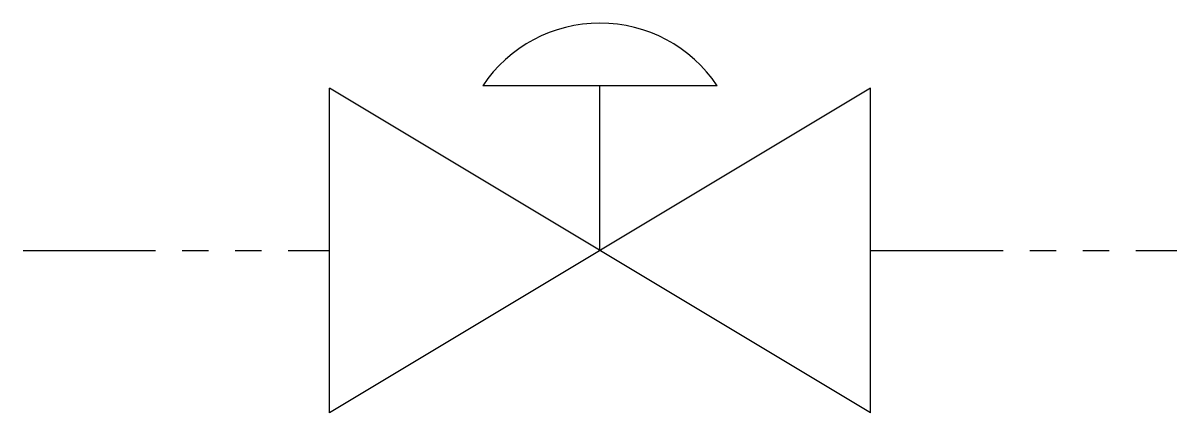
# Model space of a CAD drawing. Extents: x -20769.7 to -20742.5, y -11671.8 to -11662.6.
import ezdxf

# ---------------------------------------------------------------- set-up
doc = ezdxf.new("R2010")
doc.units = 0
doc.header["$MEASUREMENT"] = 0
doc.linetypes.add('PHANTOM2', pattern=[1.25, 0.625, -0.125, 0.125, -0.125, 0.125, -0.125])
doc.layers.get('0').update_dxf_attribs({"color": 3, "linetype": 'CONTINUOUS'})

msp = doc.modelspace()

# ---------------------------------------------------------------- linework, layer by layer
at = {"color": 2}
for p, q in [((-20749.731, -11671.771), (-20762.496, -11664.112)), ((-20749.731, -11664.112), (-20762.496, -11671.771)), ((-20762.496, -11671.771), (-20762.496, -11664.112)), ((-20758.88, -11664.054), (-20753.347, -11664.054)), ((-20756.114, -11667.941), (-20756.114, -11664.054)), ((-20749.731, -11671.771), (-20749.731, -11664.112))]:
    msp.add_line(p, q, dxfattribs=at)
at = {"color": 1, "linetype": 'PHANTOM2', "ltscale": 5}
for p, q in [((-20769.719, -11667.941), (-20762.496, -11667.941)), ((-20749.731, -11667.941), (-20742.509, -11667.941))]:
    msp.add_line(p, q, dxfattribs=at)
at = {"color": 2}
msp.add_arc((-20756.114, -11665.91), 3.331, 33.8535, 146.1465, dxfattribs=at)

doc.saveas('drawing.dxf')
